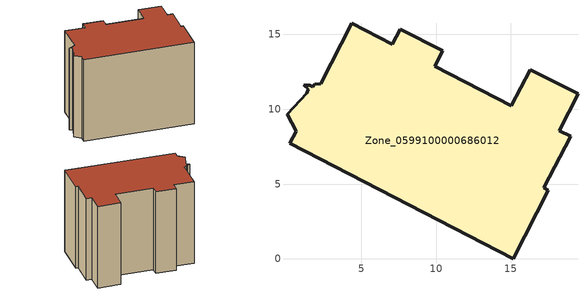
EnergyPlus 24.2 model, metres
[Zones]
Zone_0599100000686012
 floor ground (C_G): 15.04,10.23 16.3,12.65 19.49,11.02 18.24,8.58 18.99,8.19 17.2,4.74 17.51,4.58 15.14,0 0.22,7.73 0.64,8.54 0.03,9.66 1.34,11.08 1.44,11.34 1.14,11.62 1.54,11.62 1.74,11.51 1.89,11.68 2.28,11.71 4.37,15.75 7.08,14.34 7.61,15.36 10.44,13.9 9.91,12.88 z0
 wall outside (C_F): 18.24,8.58 19.49,11.02 16.3,12.65 15.04,10.23 9.91,12.88 10.44,13.9 7.61,15.36 7.08,14.34 4.37,15.75 2.28,11.71 1.89,11.68 1.74,11.51 1.54,11.62 1.14,11.62 1.44,11.34 1.34,11.08 0.03,9.66 0.64,8.54 0.22,7.73 15.14,0 17.51,4.58 17.2,4.74 18.99,8.19 18.24,8.58 z0:13.56
 roof outside (C_R): 1.74,11.51 1.54,11.62 1.14,11.62 1.44,11.34 1.34,11.08 0.03,9.66 0.64,8.54 0.22,7.73 15.14,0 17.51,4.58 17.2,4.74 18.99,8.19 18.24,8.58 19.49,11.02 16.3,12.65 15.04,10.23 9.91,12.88 10.44,13.9 7.61,15.36 7.08,14.34 4.37,15.75 2.28,11.71 1.89,11.68 z13.56
[BUILDING]
Pand.0599100000686012: North Axis=0; Terrain=City; Loads Convergence Tolerance Value=0.04; Temperature Convergence Tolerance Value=0.4; Solar Distribution=FullExterior; Maximum Number of Warmup Days=25; Minimum Number of Warmup Days=1
[Site:Location]
Rotterdam.The.Hague.AP_ZH_NLD Design_Conditions: Latitude=51.96; Longitude=4.45; Time Zone=1; Elevation=-4.5
[SITE:GROUNDTEMPERATURE:BUILDINGSURFACE]
18, 18, 18, 18, 18, 18, 18, 18, 18, 18, 18, 18
[MATERIAL] Thermal Absorptance=0.9; Solar Absorptance=0.7; Visible Absorptance=0.7
Name | Roughness | Thickness | Conductivity | Density | Specific Heat
G.TI.1946 | MediumSmooth | 0.15 | 1 | 540 | 1210
F.TI.1946 | Rough | 0.3 | 0.857143 | 1920 | 840
R.TI.1946 | MediumRough | 0.2 | 0.1 | 1500 | 1000
[CONSTRUCTION]
C_G: G.TI.1946
C_F: F.TI.1946
C_R: R.TI.1946
[ZONE]
Zone_0599100000686012: Type=1; Multiplier=1; Ceiling Height=Autocalculate; Volume=Autocalculate; Floor Area=autocalculate; Part of Total Floor Area=Yes
[ZONEINFILTRATION:DESIGNFLOWRATE]
Infil_Zone_0599100000686012: Zone or ZoneList or Space or SpaceList=Zone_0599100000686012; Schedule=AlwaysOn; Design Flow Rate Calculation Method=Flow/Area; Flow Rate per Floor Area=0.003; Constant Term Coefficient=1; Temperature Term Coefficient=0; Velocity Term Coefficient=0; Velocity Squared Term Coefficient=0
[HVACTEMPLATE:ZONE:IDEALLOADSAIRSYSTEM]
Zone_0599100000686012: Maximum Heating Supply Air Temperature=50; Minimum Cooling Supply Air Temperature=13; Maximum Heating Supply Air Humidity Ratio=0.0156; Minimum Cooling Supply Air Humidity Ratio=0.0077; Heating Limit=NoLimit; Cooling Limit=NoLimit; Dehumidification Control Type=ConstantSensibleHeatRatio; Cooling Sensible Heat Ratio=0.7; Dehumidification Setpoint=60; Humidification Control Type=None; Humidification Setpoint=30; Outdoor Air Method=None; Outdoor Air Flow Rate per Person=0.00944; Outdoor Air Flow Rate per Zone Floor Area=0; Outdoor Air Flow Rate per Zone=0; Demand Controlled Ventilation Type=None; Outdoor Air Economizer Type=NoEconomizer; Heat Recovery Type=None; Sensible Heat Recovery Effectiveness=0.7; Latent Heat Recovery Effectiveness=0.65
[ZONECONTROL:THERMOSTAT]
ThermostatControl_Zone_0599100000686012: Zone or ZoneList=Zone_0599100000686012; Control Type Schedule=DualSetpointControlType; Control 1=Thermostat_Zone_0599100000686012; Temperature Difference Between Cutout And Setpoint=0
[THERMOSTATSETPOINT:DUALSETPOINT]
Thermostat_Zone_0599100000686012: Heating Setpoint Temperature Schedule=HeatingSetpoint_Zone_0599100000686012; Cooling Setpoint Temperature Schedule=CoolingSetpoint_Zone_0599100000686012
[SCHEDULE:COMPACT]
HeatingSetpoint_Zone_0599100000686012: Through: 12/31, For: AllDays, Until: 24:00, 21
CoolingSetpoint_Zone_0599100000686012: Through: 12/31, For: AllDays, Until: 24:00, 24
DualSetpointControlType: Through: 12/31, For: AllDays, Until: 24:00, 4
AlwaysOn: Through: 12/31, For: AllDays, Until: 24:00, 1
